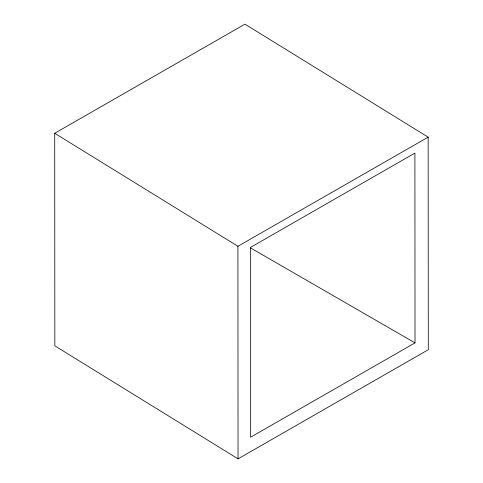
<?xml version="1.0" encoding="UTF-8"?>
<svg xmlns="http://www.w3.org/2000/svg" width="483" height="483" viewBox="0 0 483 483"><rect width="100%" height="100%" fill="white"/><g stroke="black" fill="none" stroke-linecap="round" stroke-linejoin="round"><path stroke-width="0.72" d="M54.712 133.278L244.953 24.15L428.161 137.16L428.288 349.722L238.047 458.85L54.839 345.84L54.712 133.278L237.92 246.288L238.047 458.85M237.92 246.288L428.161 137.16M415.018 342.882L250.586 437.2L250.472 247.417L414.903 153.093L415.018 342.882L250.725 248.008"/></g></svg>
